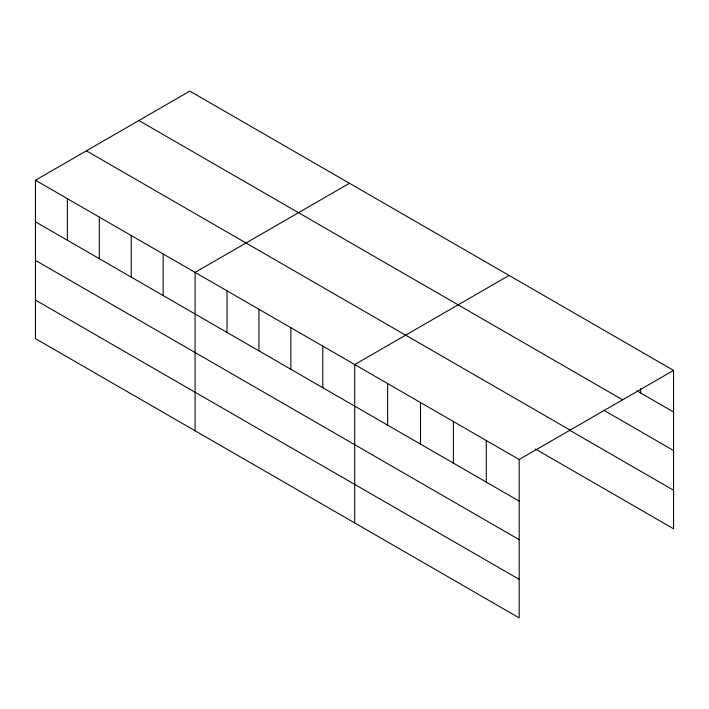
<?xml version="1.0" encoding="UTF-8"?>
<svg xmlns="http://www.w3.org/2000/svg" width="709" height="709" viewBox="0 0 709 709"><rect width="100%" height="100%" fill="white"/><g stroke="black" fill="none" stroke-linecap="round" stroke-linejoin="round"><path stroke-width="1.06" d="M35.45 180.237L519.183 459.512L519.183 617.894L35.45 338.61L35.45 180.237L189.817 91.106L673.55 370.39L673.55 528.763L535.392 449.001M349.448 183.276L195.081 272.398L195.081 430.771M509.08 275.438L354.713 364.559L354.713 522.932M519.183 459.512L673.55 370.39M636.895 390.819L673.55 411.982M138.875 120.521L622.608 399.805M604.006 410.369L673.55 450.516M86.392 150.822L570.125 430.106M569.23 430L673.55 490.229M35.45 221.82L519.183 501.103M35.45 260.363L519.183 539.646M35.45 300.067L519.183 579.35M640.652 388.612L640.652 392.99M486.294 440.519L486.294 482.111M453.397 421.536L453.397 463.119M420.499 402.544L420.499 444.126M387.61 383.551L387.61 425.134M322.79 346.125L322.79 387.717M290.858 327.691L290.858 369.283M258.936 309.257L258.936 350.849M227.013 290.832L227.013 332.415M163.159 253.964L163.159 295.556M131.227 235.53L131.227 277.122M99.304 217.096L99.304 258.688M67.373 198.662L67.373 240.254"/></g></svg>
